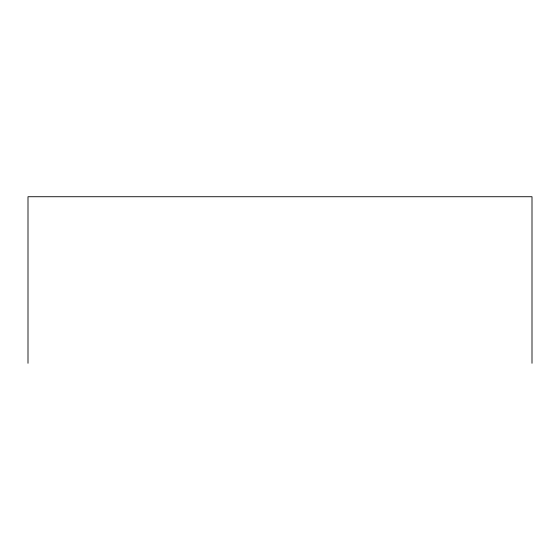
<?xml version="1.0" encoding="UTF-8"?>
<svg xmlns="http://www.w3.org/2000/svg" width="560" height="560" viewBox="0 0 560 560"><rect width="100%" height="100%" fill="white"/><g stroke="black" fill="none" stroke-linecap="round" stroke-linejoin="round"><path stroke-width="0.84" d="M532 363.272L532 196.728L28 196.728L28 363.272"/></g></svg>
